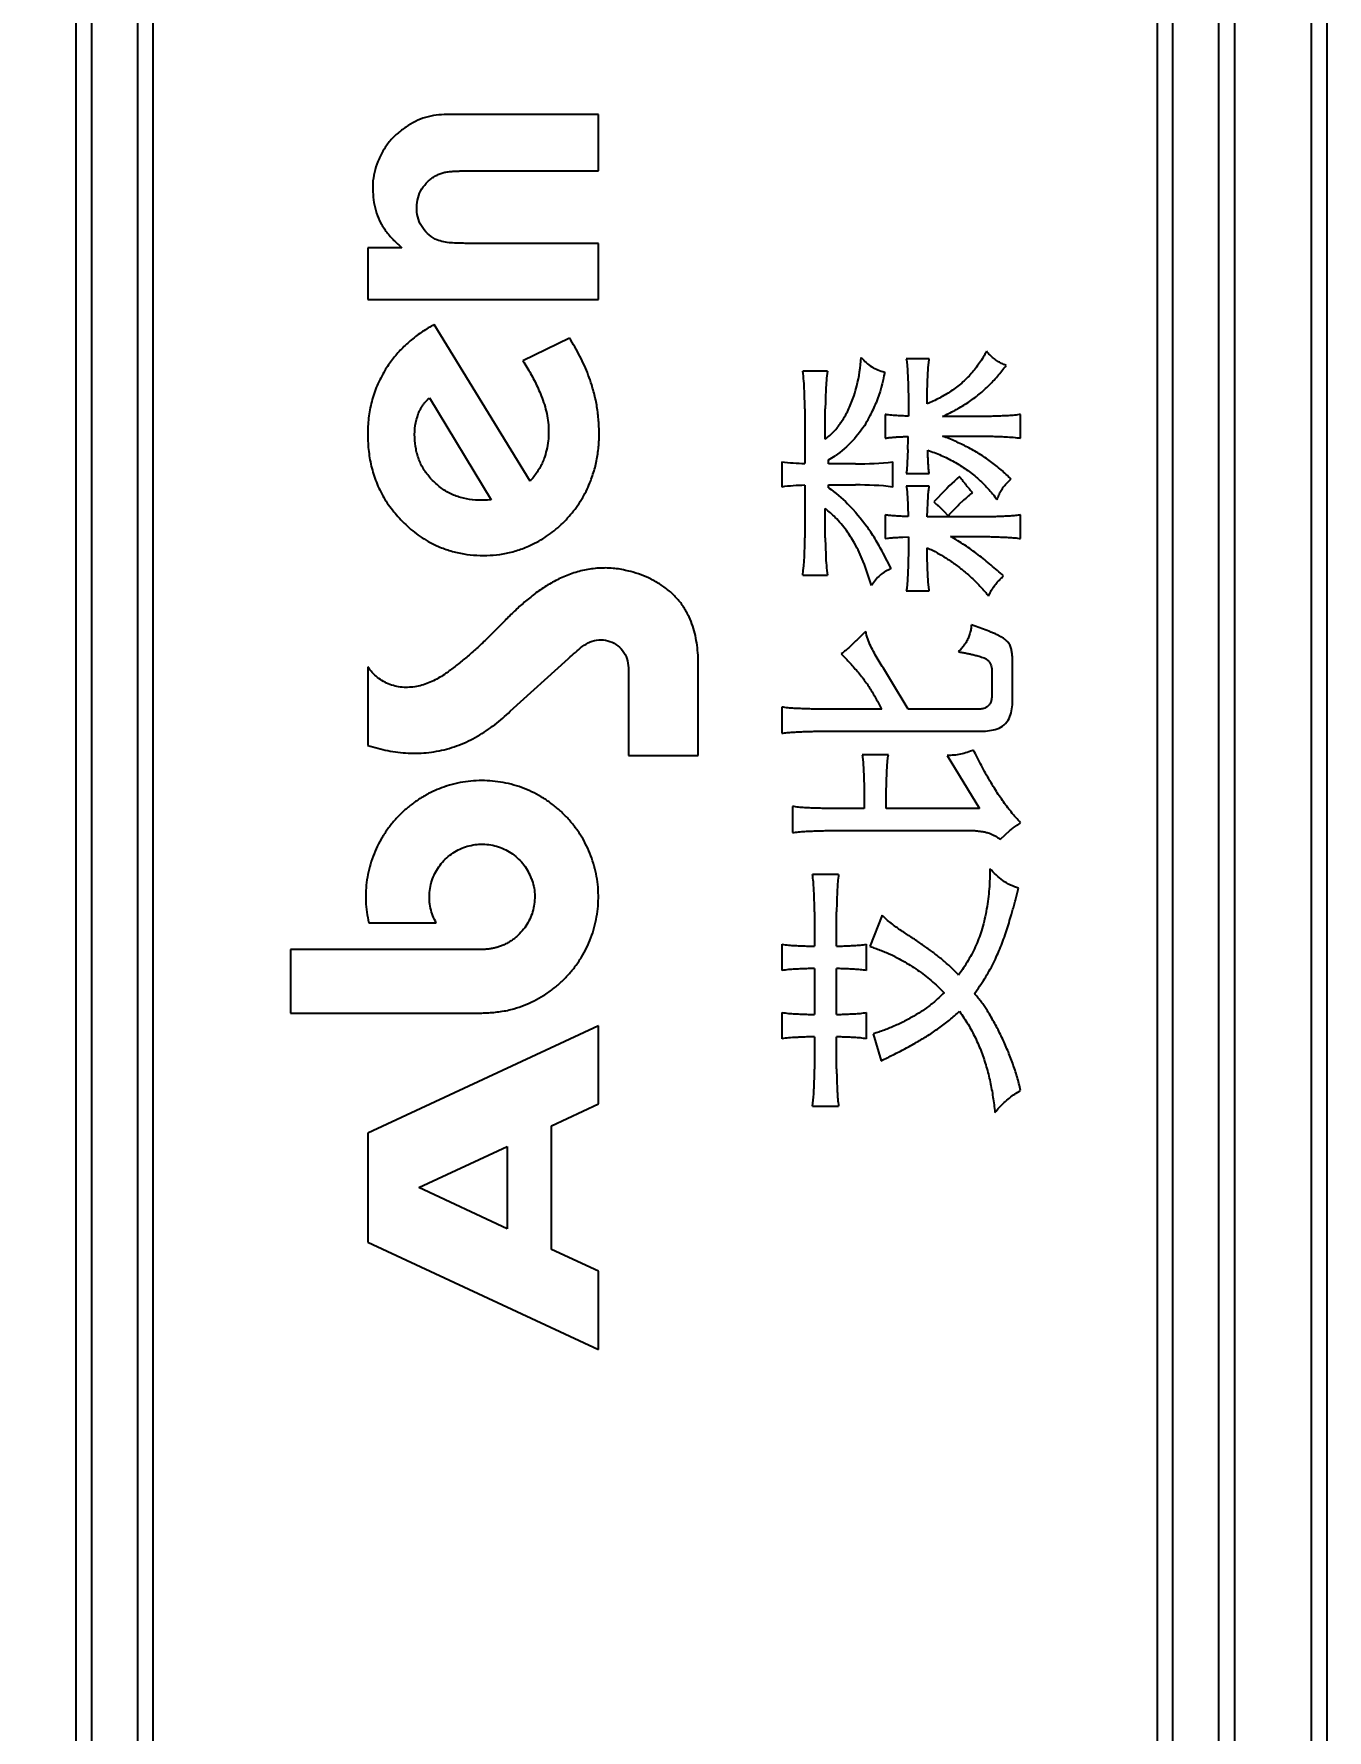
# Model space of a CAD drawing. Header units: millimetres. Extents: x -1070 to 42146, y 1440 to 12921.
# Drawn here: x 2287.5 to 2329.3, y 3041 to 3096 of the extents above; entities that cross this region are included whole.
import ezdxf

# ---------------------------------------------------------------- set-up
doc = ezdxf.new("R2010")
doc.units = ezdxf.units.MM
doc.layers.add('DIM', color=4, linetype='Continuous')
doc.layers.add('n', color=7, linetype='Continuous')
doc.styles.get("Standard").update_dxf_attribs({"font": 'arial.ttf'})
doc.dimstyles.new('ISO-200', dxfattribs={"dimtxt": 30, "dimasz": 25, "dimexe": 1.25, "dimexo": 5, "dimgap": 5, "dimtad": 1, "dimtoh": 1, "dimdec": 1, "dimdsep": 46, "dimtxsty": 'Standard', "dimcen": 2.5, "dimadec": 0, "dimazin": 0, "dimtfac": 1, "dimtdec": 1, "dimtmove": 0, "dimatfit": 3, "dimfxl": 1, "dimarcsym": 0})

# ---------------------------------------------------------------- blocks, each defined once
blk = doc.blocks.new('*D68')
at = {"layer": 'Defpoints', "color": 0, "transparency": 16777216}
for p in [(2305.583, 3339.041), (1878.409, 2805.541), (2305.583, 2805.541)]:
    blk.add_point(p, dxfattribs=at)
at = {"layer": 'DIM', "color": 0, "lineweight": -2, "transparency": 16777216}
for p, q in [((2300.583, 3339.041), (1877.159, 3339.041)), ((1878.409, 3314.041), (1878.409, 2830.541)), ((2300.583, 2805.541), (1877.159, 2805.541))]:
    blk.add_line(p, q, dxfattribs=at)
at = {"layer": 'DIM', "color": 0, "transparency": 16777216}
for points in [[(1874.242, 3314.041), (1882.575, 3314.041), (1878.409, 3339.041)], [(1874.242, 2830.541), (1882.575, 2830.541), (1878.409, 2805.541)]]:
    blk.add_solid(points, dxfattribs=at)
at = {"layer": 'DIM', "color": 0, "lineweight": -3, "transparency": 16777216, "insert": (1834.957, 3050.091), "char_height": 30, "attachment_point": 2, "rotation": 90}
blk.add_mtext('533.5 [1\'-9"]', dxfattribs=at)

msp = doc.modelspace()

# ---------------------------------------------------------------- linework, layer by layer
at = {"layer": 'n', "color": 7, "linetype": 'Continuous', "lineweight": -3, "true_color": 0xffffff}
for p, q in [((2288.833, 2873.387), (2288.833, 3231.541)), ((2289.333, 3231.541), (2289.333, 2873.387)), ((2325.833, 2873.387), (2325.833, 3231.541)), ((2326.333, 3231.541), (2326.333, 2873.387)), ((2328.833, 2873.387), (2328.833, 3231.541)), ((2329.333, 2873.387), (2329.333, 3231.541)), ((2290.833, 3039.041), (2290.833, 3104.041)), ((2291.333, 3039.041), (2291.333, 3104.041)), ((2323.833, 3104.041), (2323.833, 3039.041)), ((2324.333, 3104.041), (2324.333, 3039.041)), ((2305.743, 3093.362), (2300.931, 3093.362)), ((2305.743, 3091.531), (2305.743, 3093.362)), ((2301.602, 3091.531), (2305.743, 3091.531)), ((2298.277, 3089.044), (2298.277, 3087.368)), ((2299.385, 3089.044), (2298.277, 3089.044)), ((2305.743, 3089.185), (2301.604, 3089.185)), ((2305.743, 3087.368), (2305.743, 3089.185)), ((2298.277, 3087.368), (2305.743, 3087.368)), ((2303.53, 3081.479), (2300.428, 3086.557)), ((2304.806, 3086.116), (2303.302, 3085.384)), ((2316.455, 3085.444), (2315.711, 3085.444)), ((2313.157, 3085.045), (2312.359, 3085.045)), ((2312.427, 3083.828), (2312.413, 3084.402)), ((2300.276, 3084.183), (2302.27, 3080.878)), ((2312.427, 3083.828), (2312.428, 3082.055)), ((2313.089, 3082.846), (2313.088, 3083.826)), ((2315.779, 3084.234), (2315.779, 3083.592)), ((2316.383, 3083.983), (2316.387, 3084.232)), ((2315.027, 3083.644), (2315.027, 3082.875)), ((2318.205, 3083.576), (2316.882, 3083.576)), ((2319.413, 3082.875), (2319.413, 3083.644)), ((2316.887, 3082.943), (2318.205, 3082.943)), ((2313.196, 3082.043), (2313.196, 3082.173)), ((2315.762, 3082.513), (2315.744, 3082.07)), ((2311.677, 3082.112), (2311.677, 3081.293)), ((2314.064, 3082.043), (2313.196, 3082.043)), ((2315.279, 3081.293), (2315.279, 3082.112)), ((2315.727, 3081.841), (2315.711, 3081.728)), ((2315.711, 3081.728), (2316.455, 3081.728)), ((2315.744, 3082.07), (2315.727, 3081.841)), ((2312.428, 3081.35), (2312.427, 3079.653)), ((2313.196, 3081.362), (2314.062, 3081.362)), ((2313.196, 3081.267), (2313.196, 3081.362)), ((2316.455, 3081.319), (2315.711, 3081.319)), ((2302.27, 3080.878), (2302.15, 3080.869)), ((2313.088, 3079.651), (2313.089, 3080.595)), ((2315.747, 3081.002), (2315.775, 3080.335)), ((2316.391, 3080.324), (2316.419, 3080.999)), ((2316.781, 3080.999), (2316.603, 3080.809)), ((2316.925, 3080.515), (2317.067, 3080.359)), ((2317.417, 3080.724), (2317.587, 3080.885)), ((2315.027, 3080.392), (2315.027, 3080.001)), ((2315.027, 3080.001), (2315.027, 3079.622)), ((2316.787, 3080.324), (2316.391, 3080.324)), ((2317.034, 3080.324), (2316.787, 3080.324)), ((2318.205, 3080.324), (2317.034, 3080.324)), ((2319.413, 3079.622), (2319.413, 3080.392)), ((2313.088, 3079.651), (2313.103, 3079.077)), ((2315.027, 3079.622), (2315.104, 3079.634)), ((2315.597, 3079.671), (2315.779, 3079.679)), ((2315.779, 3079.679), (2315.779, 3079.138)), ((2317.145, 3079.69), (2318.205, 3079.69)), ((2315.221, 3078.653), (2314.966, 3079.156)), ((2316.386, 3079.194), (2316.384, 3079.326)), ((2312.359, 3078.434), (2313.157, 3078.434)), ((2315.711, 3077.927), (2316.455, 3077.927)), ((2318.416, 3076.61), (2317.819, 3076.834)), ((2302.892, 3074.032), (2304.78, 3075.742)), ((2298.277, 3075.468), (2298.277, 3072.927)), ((2306.715, 3075.441), (2306.715, 3072.597)), ((2308.977, 3072.597), (2308.977, 3075.529)), ((2315.768, 3074.099), (2315.2, 3075.044)), ((2311.684, 3074.166), (2311.684, 3073.317)), ((2314.915, 3074.099), (2312.892, 3074.099)), ((2317.926, 3074.099), (2315.768, 3074.099)), ((2312.892, 3073.385), (2317.947, 3073.385)), ((2306.715, 3072.597), (2308.977, 3072.597)), ((2315.13, 3072.618), (2314.282, 3072.618)), ((2317.029, 3072.599), (2318.084, 3070.882)), ((2314.35, 3071.406), (2314.35, 3070.882)), ((2315.062, 3070.882), (2315.062, 3071.406)), ((2312.026, 3070.95), (2312.026, 3070.1)), ((2314.35, 3070.882), (2313.235, 3070.882)), ((2318.084, 3070.882), (2315.062, 3070.882)), ((2313.235, 3070.168), (2317.899, 3070.168)), ((2318.763, 3069.888), (2319.065, 3070.171)), ((2313.521, 3068.747), (2312.673, 3068.747)), ((2312.741, 3067.54), (2312.741, 3066.426)), ((2313.454, 3066.423), (2313.454, 3067.537)), ((2314.925, 3067.432), (2314.527, 3066.415)), ((2298.308, 3067.177), (2300.495, 3067.177)), ((2295.777, 3066.316), (2295.777, 3064.254)), ((2301.966, 3066.316), (2295.777, 3066.316)), ((2311.684, 3066.486), (2311.684, 3065.637)), ((2314.419, 3065.637), (2314.419, 3066.486)), ((2312.741, 3065.702), (2312.741, 3064.209)), ((2313.454, 3064.212), (2313.454, 3065.7)), ((2295.777, 3064.254), (2301.477, 3064.254)), ((2311.684, 3064.275), (2311.684, 3063.425)), ((2314.419, 3063.425), (2314.419, 3064.275)), ((2305.743, 3063.849), (2298.277, 3060.368)), ((2305.743, 3061.316), (2305.743, 3063.849)), ((2312.741, 3063.491), (2312.741, 3062.445)), ((2313.454, 3062.448), (2313.454, 3063.488)), ((2314.641, 3063.584), (2314.9, 3062.716)), ((2304.23, 3060.61), (2305.743, 3061.316)), ((2312.673, 3061.238), (2313.521, 3061.238)), ((2298.277, 3060.368), (2298.277, 3056.843)), ((2304.23, 3056.601), (2304.23, 3060.61)), ((2299.929, 3058.605), (2302.787, 3059.938)), ((2302.787, 3059.938), (2302.787, 3057.273)), ((2302.787, 3057.273), (2299.929, 3058.605)), ((2298.277, 3056.843), (2305.743, 3053.362)), ((2305.743, 3055.895), (2304.23, 3056.601)), ((2305.743, 3053.362), (2305.743, 3055.895))]:
    msp.add_line(p, q, dxfattribs=at)
for centre, radius, start, end in [((2309.779, 3085.65), 4.462, 341.8735, 345.9798), ((2310.715, 3085.614), 4.324, 332.3619, 338.417), ((2310.999, 3085.468), 4.004, 328.1419, 332.3268), ((2276.703, 3083.758), 39.079, 358.1741, 358.7873), ((2311.602, 3084.946), 3.199, 299.8887, 304.3269), ((2325.906, 3072.328), 12.588, 132.3095, 136.4198), ((2310.677, 3077.56), 3.876, 45.1593, 51.5326), ((2310.985, 3077.869), 3.44, 35.9032, 45.1676), ((2308.408, 3075.703), 7.409, 33.8537, 35.4641), ((2308.408, 3075.703), 7.409, 31.8407, 33.8537), ((2307.172, 3074.939), 8.861, 28.4225, 31.8243), ((2301.976, 3068.042), 3.745, 108.0989, 117.5), ((2301.987, 3068.021), 1.697, 20.1996, 28.7225), ((2307.635, 3050.333), 17.538, 63.8972, 64.2123)]:
    msp.add_arc(centre, radius, start, end, dxfattribs=at)
for points, knots in [([(2300.931, 3093.362), (2300.813, 3093.359), (2300.578, 3093.354), (2300.229, 3093.295), (2299.894, 3093.18), (2299.585, 3093.008), (2299.397, 3092.867), (2299.303, 3092.796)], [0, 0, 0, 0, 0.200066, 0.400052, 0.599947, 0.799901, 1, 1, 1, 1]), ([(2299.303, 3092.796), (2299.209, 3092.716), (2299.02, 3092.556), (2298.807, 3092.249), (2298.635, 3091.921), (2298.502, 3091.573), (2298.465, 3091.328), (2298.446, 3091.206)], [0, 0, 0, 0, 0.199804, 0.399843, 0.599952, 0.800054, 1, 1, 1, 1]), ([(2300.223, 3091.19), (2300.256, 3091.219), (2300.323, 3091.278), (2300.434, 3091.352), (2300.551, 3091.415), (2300.675, 3091.465), (2300.762, 3091.483), (2300.806, 3091.492)], [0, 0, 0, 0, 0.20003, 0.400056, 0.600073, 0.800068, 1, 1, 1, 1]), ([(2300.806, 3091.492), (2300.856, 3091.499), (2300.956, 3091.513), (2301.108, 3091.524), (2301.259, 3091.529), (2301.424, 3091.531), (2301.539, 3091.531), (2301.602, 3091.531)], [0, 0, 0, 0, 0.190233, 0.380375, 0.570526, 0.760683, 1, 1, 1, 1]), ([(2298.446, 3091.206), (2298.442, 3091.088), (2298.435, 3090.854), (2298.469, 3090.503), (2298.552, 3090.16), (2298.693, 3089.836), (2298.887, 3089.541), (2299.12, 3089.277), (2299.297, 3089.122), (2299.385, 3089.044)], [0, 0, 0, 0, 0.142922, 0.285793, 0.428609, 0.571395, 0.714214, 0.857083, 1, 1, 1, 1]), ([(2300.461, 3089.325), (2300.372, 3089.38), (2300.195, 3089.492), (2300.002, 3089.745), (2299.884, 3090.037), (2299.848, 3090.351), (2299.893, 3090.663), (2300.012, 3090.958), (2300.153, 3091.113), (2300.223, 3091.19)], [0, 0, 0, 0, 0.142869, 0.285667, 0.428515, 0.571409, 0.714313, 0.857179, 1, 1, 1, 1]), ([(2301.604, 3089.185), (2301.527, 3089.185), (2301.372, 3089.185), (2301.139, 3089.19), (2300.908, 3089.204), (2300.676, 3089.235), (2300.533, 3089.295), (2300.461, 3089.325)], [0, 0, 0, 0, 0.200135, 0.400253, 0.600346, 0.800314, 1, 1, 1, 1]), ([(2300.428, 3086.557), (2300.301, 3086.482), (2300.046, 3086.333), (2299.69, 3086.066), (2299.363, 3085.767), (2299.068, 3085.434), (2298.907, 3085.186), (2298.826, 3085.063)], [0, 0, 0, 0, 0.200166, 0.400148, 0.600107, 0.800058, 1, 1, 1, 1]), ([(2305.526, 3084.602), (2305.491, 3084.709), (2305.42, 3084.922), (2305.291, 3085.232), (2305.145, 3085.536), (2304.985, 3085.831), (2304.866, 3086.021), (2304.806, 3086.116)], [0, 0, 0, 0, 0.200139, 0.400099, 0.600064, 0.800032, 1, 1, 1, 1]), ([(2314.255, 3085.485), (2314.358, 3085.375), (2314.573, 3085.155), (2314.866, 3085.055), (2315.011, 3085.016)], [0, 0, 0, 0, 0.500422, 1, 1, 1, 1]), ([(2315.711, 3085.444), (2315.72, 3085.387), (2315.738, 3085.273), (2315.748, 3085.1), (2315.758, 3084.927), (2315.766, 3084.753), (2315.771, 3084.58), (2315.776, 3084.407), (2315.778, 3084.291), (2315.779, 3084.234)], [0, 0, 0, 0, 0.142814, 0.285678, 0.428548, 0.571419, 0.714284, 0.857154, 1, 1, 1, 1]), ([(2318.308, 3085.689), (2318.273, 3085.625), (2318.204, 3085.496), (2318.086, 3085.312), (2317.958, 3085.135), (2317.818, 3084.967), (2317.667, 3084.808), (2317.506, 3084.66), (2317.336, 3084.522), (2317.158, 3084.395), (2316.973, 3084.279), (2316.782, 3084.172), (2316.587, 3084.074), (2316.452, 3084.014), (2316.384, 3083.984), (2316.383, 3083.983)], [0, 0, 0, 0, 0.083196, 0.166384, 0.24957, 0.332755, 0.415939, 0.499119, 0.582303, 0.665492, 0.748677, 0.831869, 0.915062, 0.998254, 1, 1, 1, 1]), ([(2316.387, 3084.232), (2316.388, 3084.29), (2316.39, 3084.407), (2316.394, 3084.58), (2316.4, 3084.753), (2316.408, 3084.927), (2316.418, 3085.1), (2316.428, 3085.273), (2316.446, 3085.387), (2316.455, 3085.444)], [0, 0, 0, 0, 0.144002, 0.28669, 0.429372, 0.572049, 0.714736, 0.857414, 1, 1, 1, 1]), ([(2318.941, 3085.23), (2318.893, 3085.251), (2318.796, 3085.292), (2318.658, 3085.37), (2318.53, 3085.463), (2318.414, 3085.571), (2318.343, 3085.649), (2318.308, 3085.689)], [0, 0, 0, 0, 0.20017, 0.400117, 0.600031, 0.799984, 1, 1, 1, 1]), ([(2298.826, 3085.063), (2298.738, 3084.903), (2298.563, 3084.585), (2298.394, 3084.065), (2298.294, 3083.529), (2298.267, 3082.984), (2298.299, 3082.44), (2298.391, 3081.901), (2298.516, 3081.56), (2298.578, 3081.389)], [0, 0, 0, 0, 0.142839, 0.28568, 0.428535, 0.571412, 0.714297, 0.857163, 1, 1, 1, 1]), ([(2303.302, 3085.384), (2303.345, 3085.316), (2303.429, 3085.178), (2303.55, 3084.967), (2303.665, 3084.753), (2303.772, 3084.536), (2303.836, 3084.387), (2303.867, 3084.313)], [0, 0, 0, 0, 0.20001, 0.400012, 0.600012, 0.800009, 1, 1, 1, 1]), ([(2313.157, 3085.045), (2313.127, 3084.844), (2313.102, 3084.436), (2313.091, 3084.03), (2313.088, 3083.826)], [0, 0, 0, 0, 0.499656, 1, 1, 1, 1]), ([(2316.882, 3083.576), (2316.949, 3083.608), (2317.083, 3083.672), (2317.281, 3083.774), (2317.475, 3083.884), (2317.664, 3084.001), (2317.848, 3084.127), (2318.025, 3084.262), (2318.196, 3084.405), (2318.359, 3084.557), (2318.515, 3084.716), (2318.664, 3084.882), (2318.806, 3085.053), (2318.896, 3085.171), (2318.941, 3085.23)], [0, 0, 0, 0, 0.083268, 0.166612, 0.249951, 0.333291, 0.416627, 0.499962, 0.583299, 0.666636, 0.749976, 0.833317, 0.916657, 1, 1, 1, 1]), ([(2305.496, 3081.496), (2305.545, 3081.638), (2305.644, 3081.923), (2305.73, 3082.368), (2305.772, 3082.819), (2305.768, 3083.271), (2305.728, 3083.722), (2305.652, 3084.168), (2305.568, 3084.458), (2305.526, 3084.602)], [0, 0, 0, 0, 0.142825, 0.285669, 0.428521, 0.57139, 0.714262, 0.857132, 1, 1, 1, 1]), ([(2299.914, 3083.663), (2299.928, 3083.696), (2299.955, 3083.761), (2300.006, 3083.855), (2300.064, 3083.945), (2300.128, 3084.03), (2300.198, 3084.11), (2300.25, 3084.158), (2300.276, 3084.183)], [0, 0, 0, 0, 0.16667, 0.333328, 0.499995, 0.666656, 0.833329, 1, 1, 1, 1]), ([(2303.867, 3084.313), (2303.903, 3084.22), (2303.975, 3084.034), (2304.057, 3083.748), (2304.113, 3083.455), (2304.138, 3083.157), (2304.128, 3082.859), (2304.09, 3082.563), (2304.033, 3082.372), (2304.005, 3082.277)], [0, 0, 0, 0, 0.142907, 0.28578, 0.428641, 0.571487, 0.714343, 0.857182, 1, 1, 1, 1]), ([(2313.75, 3083.634), (2313.822, 3083.764), (2313.918, 3083.972), (2313.995, 3084.187), (2314.019, 3084.262)], [0, 0, 0, 0, 0.654496, 1, 1, 1, 1]), ([(2300.376, 3081.501), (2300.29, 3081.598), (2300.119, 3081.793), (2299.938, 3082.14), (2299.827, 3082.514), (2299.787, 3082.9), (2299.799, 3083.291), (2299.876, 3083.539), (2299.914, 3083.663)], [0, 0, 0, 0, 0.166762, 0.333394, 0.500045, 0.666766, 0.833456, 1, 1, 1, 1]), ([(2313.089, 3082.846), (2313.185, 3082.923), (2313.374, 3083.084), (2313.587, 3083.358), (2313.702, 3083.548), (2313.75, 3083.634)], [0, 0, 0, 0, 0.357936, 0.716081, 1, 1, 1, 1]), ([(2314.401, 3083.355), (2314.277, 3083.155), (2313.983, 3082.766), (2313.613, 3082.445), (2313.406, 3082.304)], [0, 0, 0, 0, 0.484847, 1, 1, 1, 1]), ([(2315.779, 3083.592), (2315.743, 3083.592), (2315.671, 3083.591), (2315.564, 3083.597), (2315.456, 3083.602), (2315.349, 3083.609), (2315.241, 3083.617), (2315.134, 3083.626), (2315.063, 3083.638), (2315.027, 3083.644)], [0, 0, 0, 0, 0.142818, 0.285693, 0.428575, 0.57145, 0.714321, 0.857196, 1, 1, 1, 1]), ([(2319.413, 3083.644), (2319.347, 3083.635), (2319.214, 3083.615), (2319.012, 3083.604), (2318.811, 3083.593), (2318.609, 3083.586), (2318.407, 3083.58), (2318.272, 3083.578), (2318.205, 3083.576)], [0, 0, 0, 0, 0.166552, 0.333174, 0.499809, 0.666436, 0.833064, 1, 1, 1, 1]), ([(2315.027, 3082.875), (2315.068, 3082.882), (2315.151, 3082.896), (2315.275, 3082.905), (2315.399, 3082.914), (2315.524, 3082.921), (2315.649, 3082.927), (2315.732, 3082.93), (2315.773, 3082.931)], [0, 0, 0, 0, 0.166631, 0.333309, 0.499982, 0.66666, 0.833338, 1, 1, 1, 1]), ([(2319.101, 3081.55), (2319.049, 3081.601), (2318.944, 3081.704), (2318.781, 3081.85), (2318.612, 3081.991), (2318.438, 3082.125), (2318.258, 3082.252), (2318.074, 3082.371), (2317.884, 3082.482), (2317.691, 3082.587), (2317.494, 3082.684), (2317.294, 3082.775), (2317.092, 3082.862), (2316.955, 3082.916), (2316.887, 3082.943)], [0, 0, 0, 0, 0.083339, 0.166671, 0.250004, 0.333334, 0.416667, 0.499998, 0.583329, 0.66666, 0.749993, 0.833328, 0.916663, 1, 1, 1, 1]), ([(2318.205, 3082.943), (2318.286, 3082.941), (2318.447, 3082.939), (2318.69, 3082.931), (2318.931, 3082.92), (2319.174, 3082.908), (2319.334, 3082.886), (2319.413, 3082.875)], [0, 0, 0, 0, 0.200067, 0.400092, 0.600111, 0.800129, 1, 1, 1, 1]), ([(2304.005, 3082.277), (2303.984, 3082.218), (2303.941, 3082.101), (2303.858, 3081.933), (2303.761, 3081.773), (2303.653, 3081.62), (2303.571, 3081.526), (2303.53, 3081.479)], [0, 0, 0, 0, 0.200067, 0.400046, 0.600025, 0.800002, 1, 1, 1, 1]), ([(2316.455, 3081.728), (2316.448, 3081.77), (2316.436, 3081.854), (2316.427, 3081.98), (2316.42, 3082.107), (2316.414, 3082.233), (2316.408, 3082.36), (2316.408, 3082.444), (2316.409, 3082.485)], [0, 0, 0, 0, 0.166957, 0.33398, 0.501012, 0.66804, 0.835072, 1, 1, 1, 1]), ([(2316.409, 3082.485), (2316.481, 3082.46), (2316.626, 3082.409), (2316.84, 3082.32), (2317.052, 3082.222), (2317.258, 3082.113), (2317.459, 3081.995), (2317.654, 3081.866), (2317.841, 3081.727), (2318.021, 3081.578), (2318.192, 3081.419), (2318.353, 3081.251), (2318.506, 3081.074), (2318.599, 3080.95), (2318.646, 3080.887)], [0, 0, 0, 0, 0.081781, 0.165256, 0.248732, 0.332208, 0.415684, 0.499158, 0.582632, 0.666105, 0.749579, 0.833053, 0.916526, 1, 1, 1, 1]), ([(2317.859, 3081.11), (2317.847, 3081.124), (2317.808, 3081.168), (2317.744, 3081.242), (2317.668, 3081.334), (2317.593, 3081.428), (2317.52, 3081.522), (2317.467, 3081.592), (2317.437, 3081.63), (2317.433, 3081.637)], [0, 0, 0, 0, 0.08103, 0.257649, 0.434286, 0.610922, 0.78758, 0.96421, 1, 1, 1, 1]), ([(2298.578, 3081.389), (2298.616, 3081.304), (2298.691, 3081.134), (2298.83, 3080.891), (2298.986, 3080.659), (2299.159, 3080.439), (2299.286, 3080.303), (2299.349, 3080.235)], [0, 0, 0, 0, 0.200047, 0.400031, 0.600015, 0.800005, 1, 1, 1, 1]), ([(2302.15, 3080.869), (2302.02, 3080.866), (2301.761, 3080.859), (2301.374, 3080.918), (2301.004, 3081.043), (2300.661, 3081.236), (2300.471, 3081.413), (2300.376, 3081.501)], [0, 0, 0, 0, 0.200194, 0.400199, 0.600127, 0.800044, 1, 1, 1, 1]), ([(2304.696, 3080.235), (2304.763, 3080.309), (2304.897, 3080.458), (2305.077, 3080.699), (2305.239, 3080.953), (2305.381, 3081.218), (2305.458, 3081.403), (2305.496, 3081.496)], [0, 0, 0, 0, 0.200078, 0.400064, 0.600041, 0.800022, 1, 1, 1, 1]), ([(2315.711, 3081.319), (2315.72, 3081.265), (2315.736, 3081.16), (2315.743, 3081.054), (2315.747, 3081.002)], [0, 0, 0, 0, 0.514907, 1, 1, 1, 1]), ([(2316.419, 3080.999), (2316.422, 3081.051), (2316.43, 3081.158), (2316.446, 3081.265), (2316.455, 3081.319)], [0, 0, 0, 0, 0.484491, 1, 1, 1, 1]), ([(2317.587, 3080.885), (2317.599, 3080.896), (2317.641, 3080.933), (2317.714, 3080.996), (2317.793, 3081.06), (2317.842, 3081.097), (2317.859, 3081.11)], [0, 0, 0, 0, 0.137871, 0.477303, 0.816731, 1, 1, 1, 1]), ([(2318.646, 3080.887), (2318.666, 3080.938), (2318.705, 3081.039), (2318.78, 3081.184), (2318.873, 3081.318), (2318.981, 3081.44), (2319.061, 3081.513), (2319.101, 3081.55)], [0, 0, 0, 0, 0.200045, 0.400024, 0.599976, 0.799961, 1, 1, 1, 1]), ([(2316.603, 3080.809), (2316.633, 3080.783), (2316.694, 3080.731), (2316.783, 3080.651), (2316.861, 3080.58), (2316.907, 3080.533), (2316.925, 3080.515)], [0, 0, 0, 0, 0.274445, 0.548822, 0.8232, 1, 1, 1, 1]), ([(2317.067, 3080.359), (2317.083, 3080.376), (2317.126, 3080.423), (2317.197, 3080.498), (2317.28, 3080.585), (2317.353, 3080.66), (2317.399, 3080.706), (2317.417, 3080.724)], [0, 0, 0, 0, 0.140763, 0.37719, 0.613619, 0.850052, 1, 1, 1, 1]), ([(2299.349, 3080.235), (2299.419, 3080.163), (2299.559, 3080.019), (2299.789, 3079.825), (2300.033, 3079.649), (2300.291, 3079.493), (2300.473, 3079.409), (2300.564, 3079.367)], [0, 0, 0, 0, 0.200093, 0.400077, 0.600056, 0.800027, 1, 1, 1, 1]), ([(2303.476, 3079.374), (2303.567, 3079.416), (2303.749, 3079.5), (2304.007, 3079.655), (2304.253, 3079.828), (2304.484, 3080.021), (2304.625, 3080.163), (2304.696, 3080.235)], [0, 0, 0, 0, 0.200081, 0.400057, 0.600035, 0.800013, 1, 1, 1, 1]), ([(2315.775, 3080.335), (2315.725, 3080.337), (2315.625, 3080.341), (2315.475, 3080.348), (2315.325, 3080.358), (2315.176, 3080.368), (2315.077, 3080.384), (2315.027, 3080.392)], [0, 0, 0, 0, 0.200066, 0.400085, 0.600099, 0.800107, 1, 1, 1, 1]), ([(2319.027, 3080.352), (2318.983, 3080.35), (2318.883, 3080.344), (2318.724, 3080.337), (2318.551, 3080.331), (2318.378, 3080.327), (2318.263, 3080.325), (2318.205, 3080.324)], [0, 0, 0, 0, 0.158046, 0.36854, 0.579022, 0.789515, 1, 1, 1, 1]), ([(2319.413, 3080.392), (2319.356, 3080.383), (2319.242, 3080.365), (2319.113, 3080.357), (2319.041, 3080.353), (2319.027, 3080.352)], [0, 0, 0, 0, 0.444527, 0.889208, 1, 1, 1, 1]), ([(2314.318, 3078.88), (2314.235, 3079.084), (2314.072, 3079.43), (2313.867, 3079.755), (2313.772, 3079.886)], [0, 0, 0, 0, 0.574464, 1, 1, 1, 1]), ([(2315.104, 3079.634), (2315.128, 3079.638), (2315.202, 3079.648), (2315.327, 3079.657), (2315.467, 3079.665), (2315.557, 3079.67), (2315.597, 3079.671)], [0, 0, 0, 0, 0.148263, 0.453285, 0.758311, 1, 1, 1, 1]), ([(2318.859, 3078.415), (2318.793, 3078.475), (2318.66, 3078.594), (2318.456, 3078.768), (2318.249, 3078.937), (2318.038, 3079.101), (2317.822, 3079.26), (2317.602, 3079.412), (2317.377, 3079.557), (2317.222, 3079.646), (2317.145, 3079.69)], [0, 0, 0, 0, 0.125006, 0.250006, 0.375009, 0.500004, 0.625006, 0.750005, 0.875005, 1, 1, 1, 1]), ([(2318.205, 3079.69), (2318.272, 3079.689), (2318.407, 3079.687), (2318.609, 3079.681), (2318.811, 3079.673), (2319.012, 3079.663), (2319.214, 3079.652), (2319.347, 3079.632), (2319.413, 3079.622)], [0, 0, 0, 0, 0.166725, 0.33341, 0.500087, 0.666767, 0.833438, 1, 1, 1, 1]), ([(2300.564, 3079.367), (2300.697, 3079.315), (2300.963, 3079.212), (2301.382, 3079.12), (2301.807, 3079.074), (2302.235, 3079.074), (2302.66, 3079.122), (2303.078, 3079.217), (2303.343, 3079.322), (2303.476, 3079.374)], [0, 0, 0, 0, 0.142938, 0.285776, 0.428623, 0.571481, 0.714323, 0.857162, 1, 1, 1, 1]), ([(2315.779, 3079.138), (2315.778, 3079.08), (2315.776, 3078.964), (2315.771, 3078.79), (2315.766, 3078.617), (2315.759, 3078.459), (2315.753, 3078.358), (2315.751, 3078.314)], [0, 0, 0, 0, 0.211992, 0.422041, 0.632088, 0.842126, 1, 1, 1, 1]), ([(2316.384, 3079.326), (2316.385, 3079.325), (2316.443, 3079.299), (2316.559, 3079.246), (2316.725, 3079.158), (2316.889, 3079.063), (2317.048, 3078.963), (2317.204, 3078.857), (2317.357, 3078.746), (2317.506, 3078.63), (2317.651, 3078.51), (2317.793, 3078.385), (2317.93, 3078.256), (2318.063, 3078.122), (2318.191, 3077.983), (2318.291, 3077.861), (2318.351, 3077.788), (2318.372, 3077.764)], [0, 0, 0, 0, 0.001371, 0.075313, 0.149253, 0.223196, 0.297138, 0.37108, 0.445024, 0.518965, 0.592909, 0.666852, 0.740794, 0.814737, 0.888677, 0.962667, 1, 1, 1, 1]), ([(2316.455, 3077.927), (2316.446, 3077.984), (2316.428, 3078.099), (2316.418, 3078.272), (2316.408, 3078.445), (2316.4, 3078.618), (2316.394, 3078.791), (2316.39, 3078.965), (2316.387, 3079.099), (2316.386, 3079.175), (2316.386, 3079.194)], [0, 0, 0, 0, 0.136499, 0.273049, 0.409595, 0.546149, 0.682702, 0.819253, 0.957022, 1, 1, 1, 1]), ([(2306.789, 3078.557), (2306.637, 3078.592), (2306.334, 3078.661), (2305.867, 3078.681), (2305.403, 3078.635), (2304.95, 3078.521), (2304.517, 3078.348), (2304.105, 3078.129), (2303.85, 3077.952), (2303.723, 3077.863)], [0, 0, 0, 0, 0.142846, 0.285672, 0.428496, 0.571331, 0.714197, 0.857089, 1, 1, 1, 1]), ([(2308.682, 3077.088), (2308.627, 3077.193), (2308.519, 3077.403), (2308.299, 3077.682), (2308.045, 3077.929), (2307.76, 3078.14), (2307.453, 3078.315), (2307.127, 3078.456), (2306.902, 3078.524), (2306.789, 3078.557)], [0, 0, 0, 0, 0.142827, 0.285651, 0.42849, 0.571345, 0.714213, 0.857091, 1, 1, 1, 1]), ([(2314.923, 3078.484), (2314.901, 3078.468), (2314.768, 3078.362), (2314.666, 3078.223), (2314.583, 3078.108)], [0, 0, 0, 0, 0.16285, 1, 1, 1, 1]), ([(2315.751, 3078.314), (2315.75, 3078.3), (2315.746, 3078.228), (2315.738, 3078.098), (2315.72, 3077.984), (2315.711, 3077.927)], [0, 0, 0, 0, 0.110512, 0.555396, 1, 1, 1, 1]), ([(2318.372, 3077.764), (2318.395, 3077.812), (2318.442, 3077.909), (2318.528, 3078.048), (2318.629, 3078.179), (2318.74, 3078.301), (2318.82, 3078.377), (2318.859, 3078.415)], [0, 0, 0, 0, 0.194975, 0.396202, 0.597437, 0.798707, 1, 1, 1, 1]), ([(2303.723, 3077.863), (2303.609, 3077.776), (2303.381, 3077.601), (2303.064, 3077.311), (2302.757, 3077.01), (2302.456, 3076.703), (2302.153, 3076.397), (2301.843, 3076.099), (2301.626, 3075.911), (2301.518, 3075.818)], [0, 0, 0, 0, 0.142841, 0.285691, 0.428555, 0.571419, 0.714286, 0.857145, 1, 1, 1, 1]), ([(2308.977, 3075.529), (2308.976, 3075.636), (2308.972, 3075.849), (2308.942, 3076.168), (2308.887, 3076.483), (2308.805, 3076.793), (2308.723, 3076.99), (2308.682, 3077.088)], [0, 0, 0, 0, 0.200042, 0.400061, 0.600066, 0.800043, 1, 1, 1, 1]), ([(2317.819, 3076.834), (2317.815, 3076.787), (2317.808, 3076.692), (2317.775, 3076.553), (2317.728, 3076.418), (2317.665, 3076.29), (2317.589, 3076.17), (2317.5, 3076.058), (2317.431, 3075.993), (2317.397, 3075.96)], [0, 0, 0, 0, 0.143233, 0.286011, 0.428789, 0.571566, 0.714346, 0.85713, 1, 1, 1, 1]), ([(2304.78, 3075.742), (2304.852, 3075.808), (2304.996, 3075.941), (2305.217, 3076.133), (2305.468, 3076.289), (2305.756, 3076.363), (2306.052, 3076.33), (2306.322, 3076.207), (2306.538, 3076.004), (2306.686, 3075.74), (2306.706, 3075.541), (2306.715, 3075.441)], [0, 0, 0, 0, 0.111122, 0.222177, 0.333041, 0.443591, 0.554201, 0.664816, 0.77544, 0.886059, 1, 1, 1, 1]), ([(2314.397, 3076.62), (2314.354, 3076.579), (2314.268, 3076.496), (2314.14, 3076.37), (2314.012, 3076.244), (2313.883, 3076.12), (2313.751, 3075.999), (2313.656, 3075.926), (2313.608, 3075.89)], [0, 0, 0, 0, 0.16667, 0.333345, 0.500017, 0.666684, 0.833347, 1, 1, 1, 1]), ([(2315.2, 3075.044), (2315.156, 3075.117), (2315.07, 3075.263), (2314.935, 3075.477), (2314.802, 3075.694), (2314.675, 3075.914), (2314.559, 3076.14), (2314.457, 3076.373), (2314.417, 3076.538), (2314.397, 3076.62)], [0, 0, 0, 0, 0.142885, 0.285777, 0.428668, 0.571553, 0.714423, 0.857259, 1, 1, 1, 1]), ([(2318.985, 3076.296), (2318.951, 3076.324), (2318.884, 3076.38), (2318.772, 3076.448), (2318.656, 3076.508), (2318.537, 3076.561), (2318.456, 3076.594), (2318.416, 3076.61)], [0, 0, 0, 0, 0.19993, 0.399905, 0.599913, 0.799948, 1, 1, 1, 1]), ([(2319.15, 3075.673), (2319.149, 3075.717), (2319.148, 3075.805), (2319.133, 3075.936), (2319.107, 3076.065), (2319.068, 3076.193), (2319.012, 3076.262), (2318.985, 3076.296)], [0, 0, 0, 0, 0.200298, 0.400592, 0.600839, 0.800902, 1, 1, 1, 1]), ([(2301.518, 3075.818), (2301.468, 3075.776), (2301.369, 3075.694), (2301.22, 3075.572), (2301.068, 3075.452), (2300.915, 3075.335), (2300.81, 3075.261), (2300.757, 3075.224)], [0, 0, 0, 0, 0.200032, 0.400026, 0.60002, 0.800012, 1, 1, 1, 1]), ([(2313.608, 3075.89), (2313.656, 3075.84), (2313.751, 3075.742), (2313.89, 3075.591), (2314.027, 3075.438), (2314.161, 3075.282), (2314.291, 3075.123), (2314.372, 3075.012), (2314.412, 3074.957)], [0, 0, 0, 0, 0.16666, 0.333319, 0.499977, 0.666635, 0.833296, 1, 1, 1, 1]), ([(2317.397, 3075.96), (2317.439, 3075.953), (2317.523, 3075.937), (2317.648, 3075.913), (2317.774, 3075.887), (2317.899, 3075.86), (2317.981, 3075.837), (2318.022, 3075.826)], [0, 0, 0, 0, 0.200002, 0.400001, 0.600003, 0.800002, 1, 1, 1, 1]), ([(2317.947, 3073.385), (2318.034, 3073.384), (2318.208, 3073.383), (2318.467, 3073.408), (2318.721, 3073.475), (2318.942, 3073.625), (2319.075, 3073.856), (2319.136, 3074.11), (2319.156, 3074.37), (2319.154, 3074.631), (2319.154, 3074.891), (2319.153, 3075.152), (2319.152, 3075.413), (2319.151, 3075.586), (2319.15, 3075.673)], [0, 0, 0, 0, 0.083446, 0.166849, 0.250097, 0.333007, 0.415986, 0.499278, 0.582688, 0.666145, 0.749607, 0.83307, 0.916532, 1, 1, 1, 1]), ([(2318.022, 3075.826), (2318.051, 3075.818), (2318.108, 3075.801), (2318.193, 3075.775), (2318.274, 3075.74), (2318.348, 3075.689), (2318.407, 3075.621), (2318.447, 3075.541), (2318.47, 3075.455), (2318.483, 3075.367), (2318.485, 3075.278), (2318.484, 3075.189), (2318.485, 3075.101), (2318.484, 3075.012), (2318.484, 3074.923), (2318.484, 3074.834), (2318.484, 3074.745), (2318.484, 3074.686), (2318.484, 3074.656)], [0, 0, 0, 0, 0.062539, 0.125064, 0.187546, 0.249948, 0.312321, 0.374731, 0.437201, 0.499704, 0.56222, 0.62476, 0.687298, 0.749838, 0.812376, 0.874915, 0.937451, 1, 1, 1, 1]), ([(2300.757, 3075.224), (2300.692, 3075.182), (2300.562, 3075.097), (2300.354, 3074.991), (2300.138, 3074.905), (2299.913, 3074.842), (2299.683, 3074.806), (2299.45, 3074.8), (2299.218, 3074.828), (2298.993, 3074.892), (2298.782, 3074.992), (2298.59, 3075.124), (2298.419, 3075.284), (2298.324, 3075.407), (2298.277, 3075.468)], [0, 0, 0, 0, 0.08337, 0.166734, 0.250094, 0.333444, 0.416785, 0.500112, 0.583426, 0.66673, 0.750033, 0.833341, 0.916661, 1, 1, 1, 1]), ([(2314.412, 3074.957), (2314.45, 3074.902), (2314.525, 3074.793), (2314.629, 3074.623), (2314.728, 3074.45), (2314.824, 3074.276), (2314.884, 3074.158), (2314.915, 3074.099)], [0, 0, 0, 0, 0.19999, 0.399987, 0.599989, 0.799991, 1, 1, 1, 1]), ([(2318.484, 3074.656), (2318.485, 3074.62), (2318.485, 3074.547), (2318.475, 3074.438), (2318.449, 3074.332), (2318.399, 3074.231), (2318.342, 3074.186), (2318.313, 3074.163)], [0, 0, 0, 0, 0.200402, 0.400745, 0.600893, 0.800615, 1, 1, 1, 1]), ([(2298.277, 3072.927), (2298.384, 3072.894), (2298.597, 3072.828), (2298.924, 3072.754), (2299.254, 3072.701), (2299.587, 3072.672), (2299.922, 3072.669), (2300.256, 3072.693), (2300.586, 3072.745), (2300.911, 3072.825), (2301.229, 3072.932), (2301.536, 3073.065), (2301.832, 3073.22), (2302.117, 3073.397), (2302.388, 3073.592), (2302.648, 3073.803), (2302.811, 3073.955), (2302.892, 3074.032)], [0, 0, 0, 0, 0.066845, 0.133502, 0.200158, 0.266811, 0.333464, 0.400114, 0.466764, 0.53341, 0.600061, 0.666712, 0.733365, 0.800021, 0.866679, 0.933339, 1, 1, 1, 1]), ([(2312.892, 3074.099), (2312.825, 3074.1), (2312.69, 3074.102), (2312.489, 3074.108), (2312.287, 3074.115), (2312.085, 3074.126), (2311.884, 3074.137), (2311.75, 3074.157), (2311.684, 3074.166)], [0, 0, 0, 0, 0.16668, 0.333357, 0.500038, 0.666722, 0.833397, 1, 1, 1, 1]), ([(2318.313, 3074.163), (2318.273, 3074.144), (2318.193, 3074.105), (2318.059, 3074.097), (2317.97, 3074.098), (2317.926, 3074.099)], [0, 0, 0, 0, 0.332369, 0.665914, 1, 1, 1, 1]), ([(2311.684, 3073.317), (2311.741, 3073.326), (2311.855, 3073.343), (2312.028, 3073.354), (2312.2, 3073.364), (2312.373, 3073.371), (2312.546, 3073.377), (2312.719, 3073.382), (2312.835, 3073.384), (2312.892, 3073.385)], [0, 0, 0, 0, 0.142771, 0.285628, 0.428496, 0.571355, 0.71422, 0.85709, 1, 1, 1, 1]), ([(2314.282, 3072.618), (2314.291, 3072.561), (2314.308, 3072.447), (2314.319, 3072.274), (2314.329, 3072.101), (2314.336, 3071.928), (2314.342, 3071.755), (2314.347, 3071.581), (2314.349, 3071.465), (2314.35, 3071.406)], [0, 0, 0, 0, 0.142618, 0.285287, 0.427961, 0.570634, 0.713305, 0.85598, 1, 1, 1, 1]), ([(2315.062, 3071.406), (2315.063, 3071.465), (2315.065, 3071.581), (2315.07, 3071.755), (2315.076, 3071.928), (2315.083, 3072.101), (2315.093, 3072.274), (2315.104, 3072.447), (2315.121, 3072.561), (2315.13, 3072.618)], [0, 0, 0, 0, 0.144068, 0.286744, 0.429415, 0.572084, 0.714756, 0.857422, 1, 1, 1, 1]), ([(2317.888, 3072.775), (2317.819, 3072.747), (2317.683, 3072.692), (2317.468, 3072.638), (2317.25, 3072.604), (2317.103, 3072.601), (2317.029, 3072.599)], [0, 0, 0, 0, 0.250077, 0.500054, 0.750029, 1, 1, 1, 1]), ([(2318.563, 3071.537), (2318.514, 3071.617), (2318.417, 3071.778), (2318.277, 3072.023), (2318.142, 3072.271), (2318.011, 3072.521), (2317.929, 3072.69), (2317.888, 3072.775)], [0, 0, 0, 0, 0.20012, 0.400092, 0.600065, 0.800031, 1, 1, 1, 1]), ([(2303.011, 3064.399), (2303.123, 3064.435), (2303.347, 3064.505), (2303.667, 3064.651), (2303.973, 3064.823), (2304.262, 3065.023), (2304.531, 3065.249), (2304.778, 3065.499), (2305.001, 3065.77), (2305.198, 3066.061), (2305.367, 3066.369), (2305.506, 3066.691), (2305.615, 3067.025), (2305.692, 3067.368), (2305.737, 3067.716), (2305.748, 3068.068), (2305.728, 3068.418), (2305.675, 3068.765), (2305.589, 3069.106), (2305.472, 3069.437), (2305.324, 3069.756), (2305.147, 3070.059), (2304.943, 3070.345), (2304.714, 3070.611), (2304.461, 3070.855), (2304.186, 3071.074), (2303.893, 3071.267), (2303.583, 3071.432), (2303.259, 3071.567), (2302.923, 3071.671), (2302.579, 3071.744), (2302.23, 3071.783), (2301.879, 3071.79), (2301.529, 3071.765), (2301.182, 3071.707), (2300.945, 3071.644), (2300.823, 3071.605), (2300.813, 3071.601)], [0, 0, 0, 0, 0.029449, 0.058775, 0.088101, 0.117428, 0.146754, 0.17608, 0.205407, 0.234733, 0.264059, 0.293385, 0.322711, 0.352037, 0.381363, 0.410685, 0.440011, 0.469337, 0.498663, 0.527988, 0.557314, 0.586641, 0.615967, 0.645294, 0.674617, 0.703943, 0.73327, 0.762596, 0.791922, 0.821248, 0.850573, 0.879899, 0.909221, 0.938547, 0.967873, 0.997198, 1, 1, 1, 1]), ([(2300.247, 3071.364), (2300.231, 3071.355), (2300.112, 3071.292), (2299.896, 3071.162), (2299.613, 3070.955), (2299.35, 3070.721), (2299.11, 3070.465), (2298.894, 3070.188), (2298.705, 3069.892), (2298.544, 3069.579), (2298.414, 3069.253), (2298.314, 3068.917), (2298.246, 3068.572), (2298.211, 3068.222), (2298.209, 3067.871), (2298.239, 3067.521), (2298.285, 3067.292), (2298.308, 3067.177)], [0, 0, 0, 0, 0.010834, 0.08149, 0.152146, 0.222803, 0.293451, 0.364106, 0.434762, 0.505418, 0.576073, 0.646726, 0.717381, 0.788034, 0.858689, 0.929344, 1, 1, 1, 1]), ([(2319.413, 3070.414), (2319.361, 3070.472), (2319.255, 3070.588), (2319.106, 3070.769), (2318.961, 3070.955), (2318.822, 3071.144), (2318.689, 3071.338), (2318.605, 3071.47), (2318.563, 3071.537)], [0, 0, 0, 0, 0.166664, 0.333324, 0.499993, 0.666662, 0.833332, 1, 1, 1, 1]), ([(2313.235, 3070.882), (2313.167, 3070.883), (2313.033, 3070.885), (2312.831, 3070.891), (2312.629, 3070.898), (2312.428, 3070.909), (2312.226, 3070.92), (2312.093, 3070.94), (2312.026, 3070.95)], [0, 0, 0, 0, 0.16673, 0.333412, 0.500088, 0.666769, 0.83344, 1, 1, 1, 1]), ([(2312.026, 3070.1), (2312.093, 3070.11), (2312.226, 3070.129), (2312.428, 3070.141), (2312.629, 3070.151), (2312.831, 3070.159), (2313.033, 3070.165), (2313.167, 3070.167), (2313.235, 3070.168)], [0, 0, 0, 0, 0.166603, 0.33328, 0.499963, 0.666642, 0.833323, 1, 1, 1, 1]), ([(2317.899, 3070.168), (2317.938, 3070.164), (2318.016, 3070.156), (2318.133, 3070.141), (2318.249, 3070.125), (2318.325, 3070.106), (2318.363, 3070.096)], [0, 0, 0, 0, 0.25012, 0.500153, 0.750174, 1, 1, 1, 1]), ([(2318.363, 3070.096), (2318.392, 3070.086), (2318.448, 3070.064), (2318.529, 3070.024), (2318.609, 3069.982), (2318.687, 3069.937), (2318.738, 3069.904), (2318.763, 3069.888)], [0, 0, 0, 0, 0.20008, 0.400045, 0.600026, 0.800019, 1, 1, 1, 1]), ([(2319.065, 3070.171), (2319.101, 3070.201), (2319.175, 3070.261), (2319.292, 3070.34), (2319.373, 3070.39), (2319.413, 3070.414)], [0, 0, 0, 0, 0.333271, 0.666638, 1, 1, 1, 1]), ([(2300.495, 3067.177), (2300.456, 3067.253), (2300.378, 3067.405), (2300.305, 3067.652), (2300.269, 3067.907), (2300.271, 3068.164), (2300.312, 3068.418), (2300.39, 3068.663), (2300.505, 3068.893), (2300.653, 3069.103), (2300.83, 3069.29), (2301.033, 3069.447), (2301.257, 3069.573), (2301.498, 3069.664), (2301.749, 3069.718), (2302.006, 3069.732), (2302.262, 3069.709), (2302.512, 3069.647), (2302.749, 3069.549), (2302.969, 3069.415), (2303.166, 3069.251), (2303.338, 3069.059), (2303.432, 3068.914), (2303.474, 3068.838), (2303.475, 3068.836)], [0, 0, 0, 0, 0.047607, 0.095182, 0.142759, 0.190333, 0.237908, 0.285484, 0.333061, 0.380639, 0.428213, 0.475791, 0.523369, 0.570945, 0.61852, 0.666092, 0.713668, 0.761243, 0.80882, 0.856397, 0.903975, 0.95155, 0.999128, 1, 1, 1, 1]), ([(2303.579, 3068.607), (2303.58, 3068.605), (2303.609, 3068.525), (2303.656, 3068.361), (2303.688, 3068.107), (2303.681, 3067.85), (2303.637, 3067.597), (2303.554, 3067.353), (2303.436, 3067.125), (2303.286, 3066.915), (2303.163, 3066.797), (2303.101, 3066.738)], [0, 0, 0, 0, 0.002083, 0.124698, 0.249741, 0.374784, 0.499827, 0.624868, 0.74991, 0.874955, 1, 1, 1, 1]), ([(2312.741, 3067.54), (2312.74, 3067.62), (2312.737, 3067.78), (2312.729, 3068.022), (2312.718, 3068.264), (2312.707, 3068.506), (2312.684, 3068.667), (2312.673, 3068.747)], [0, 0, 0, 0, 0.197723, 0.398321, 0.59892, 0.799513, 1, 1, 1, 1]), ([(2313.521, 3068.747), (2313.51, 3068.667), (2313.488, 3068.506), (2313.477, 3068.264), (2313.466, 3068.022), (2313.458, 3067.779), (2313.455, 3067.617), (2313.454, 3067.537)], [0, 0, 0, 0, 0.199873, 0.39989, 0.599909, 0.799934, 1, 1, 1, 1]), ([(2318.419, 3068.934), (2318.418, 3068.825), (2318.415, 3068.607), (2318.396, 3068.28), (2318.363, 3067.954), (2318.315, 3067.631), (2318.252, 3067.309), (2318.195, 3067.098), (2318.167, 3066.993)], [0, 0, 0, 0, 0.166668, 0.333339, 0.500007, 0.666674, 0.833337, 1, 1, 1, 1]), ([(2319.346, 3068.305), (2319.256, 3068.334), (2319.076, 3068.394), (2318.832, 3068.544), (2318.615, 3068.728), (2318.484, 3068.866), (2318.419, 3068.934)], [0, 0, 0, 0, 0.24989, 0.49978, 0.749815, 1, 1, 1, 1]), ([(2319.116, 3067.451), (2319.132, 3067.508), (2319.165, 3067.621), (2319.212, 3067.791), (2319.258, 3067.962), (2319.303, 3068.133), (2319.332, 3068.248), (2319.346, 3068.305)], [0, 0, 0, 0, 0.200036, 0.400024, 0.600023, 0.800008, 1, 1, 1, 1]), ([(2315.711, 3066.82), (2315.656, 3066.856), (2315.545, 3066.93), (2315.38, 3067.043), (2315.221, 3067.163), (2315.07, 3067.288), (2314.976, 3067.381), (2314.928, 3067.428), (2314.925, 3067.432), (2314.925, 3067.432)], [0, 0, 0, 0, 0.199959, 0.399895, 0.599818, 0.799736, 0.985386, 0.999772, 1, 1, 1, 1]), ([(2318.656, 3066.139), (2318.693, 3066.224), (2318.766, 3066.395), (2318.864, 3066.655), (2318.955, 3066.918), (2319.038, 3067.184), (2319.09, 3067.362), (2319.116, 3067.451)], [0, 0, 0, 0, 0.200065, 0.400049, 0.600024, 0.800014, 1, 1, 1, 1]), ([(2317.406, 3065.49), (2317.322, 3065.575), (2317.154, 3065.747), (2316.883, 3065.983), (2316.6, 3066.207), (2316.309, 3066.418), (2316.012, 3066.621), (2315.811, 3066.754), (2315.711, 3066.82)], [0, 0, 0, 0, 0.166666, 0.333322, 0.499984, 0.666648, 0.833324, 1, 1, 1, 1]), ([(2318.167, 3066.993), (2318.138, 3066.903), (2318.081, 3066.724), (2317.975, 3066.462), (2317.854, 3066.208), (2317.717, 3065.961), (2317.568, 3065.721), (2317.46, 3065.567), (2317.406, 3065.49)], [0, 0, 0, 0, 0.166671, 0.333334, 0.49999, 0.666656, 0.833325, 1, 1, 1, 1]), ([(2302.542, 3066.411), (2302.505, 3066.398), (2302.43, 3066.374), (2302.316, 3066.349), (2302.2, 3066.331), (2302.083, 3066.32), (2302.005, 3066.317), (2301.966, 3066.316)], [0, 0, 0, 0, 0.199979, 0.399972, 0.599966, 0.799979, 1, 1, 1, 1]), ([(2303.101, 3066.738), (2303.067, 3066.71), (2303.001, 3066.654), (2302.893, 3066.58), (2302.781, 3066.514), (2302.664, 3066.457), (2302.582, 3066.426), (2302.542, 3066.411)], [0, 0, 0, 0, 0.200056, 0.400045, 0.600028, 0.800017, 1, 1, 1, 1]), ([(2311.684, 3066.486), (2311.754, 3066.476), (2311.894, 3066.456), (2312.106, 3066.444), (2312.317, 3066.434), (2312.529, 3066.425), (2312.671, 3066.426), (2312.741, 3066.426)], [0, 0, 0, 0, 0.199891, 0.399923, 0.599955, 0.799995, 1, 1, 1, 1]), ([(2313.454, 3066.423), (2313.518, 3066.425), (2313.647, 3066.429), (2313.841, 3066.436), (2314.034, 3066.446), (2314.228, 3066.458), (2314.355, 3066.477), (2314.419, 3066.486)], [0, 0, 0, 0, 0.20002, 0.40004, 0.600064, 0.800078, 1, 1, 1, 1]), ([(2314.527, 3066.415), (2314.584, 3066.396), (2314.696, 3066.359), (2314.864, 3066.299), (2315.029, 3066.233), (2315.163, 3066.174), (2315.241, 3066.137), (2315.265, 3066.125)], [0, 0, 0, 0, 0.224315, 0.448638, 0.672957, 0.897276, 1, 1, 1, 1]), ([(2312.741, 3065.702), (2312.671, 3065.7), (2312.529, 3065.696), (2312.317, 3065.689), (2312.106, 3065.678), (2311.894, 3065.667), (2311.754, 3065.647), (2311.684, 3065.637)], [0, 0, 0, 0, 0.200021, 0.400046, 0.600064, 0.800085, 1, 1, 1, 1]), ([(2314.419, 3065.637), (2314.355, 3065.646), (2314.228, 3065.665), (2314.034, 3065.676), (2313.841, 3065.687), (2313.647, 3065.694), (2313.518, 3065.698), (2313.454, 3065.7)], [0, 0, 0, 0, 0.199878, 0.399896, 0.599913, 0.799935, 1, 1, 1, 1]), ([(2315.352, 3066.083), (2315.434, 3066.038), (2315.6, 3065.95), (2315.841, 3065.806), (2316.076, 3065.652), (2316.304, 3065.487), (2316.523, 3065.311), (2316.733, 3065.124), (2316.864, 3064.987), (2316.93, 3064.917), (2316.932, 3064.915)], [0, 0, 0, 0, 0.142345, 0.284686, 0.427029, 0.569363, 0.711696, 0.854026, 0.996352, 1, 1, 1, 1]), ([(2317.919, 3064.889), (2317.975, 3064.968), (2318.088, 3065.126), (2318.246, 3065.37), (2318.395, 3065.619), (2318.535, 3065.875), (2318.616, 3066.051), (2318.656, 3066.139)], [0, 0, 0, 0, 0.200007, 0.400012, 0.600015, 0.80001, 1, 1, 1, 1]), ([(2316.932, 3064.915), (2316.842, 3064.825), (2316.661, 3064.645), (2316.357, 3064.412), (2316.036, 3064.203), (2315.702, 3064.016), (2315.358, 3063.849), (2315.005, 3063.699), (2314.762, 3063.622), (2314.641, 3063.584)], [0, 0, 0, 0, 0.142763, 0.285612, 0.428487, 0.571372, 0.714258, 0.857142, 1, 1, 1, 1]), ([(2318.375, 3064.267), (2318.349, 3064.312), (2318.296, 3064.4), (2318.208, 3064.527), (2318.115, 3064.651), (2318.018, 3064.771), (2317.952, 3064.85), (2317.919, 3064.889)], [0, 0, 0, 0, 0.20012, 0.400082, 0.600049, 0.800026, 1, 1, 1, 1]), ([(2301.477, 3064.254), (2301.55, 3064.254), (2301.698, 3064.254), (2301.919, 3064.256), (2302.139, 3064.263), (2302.36, 3064.279), (2302.579, 3064.305), (2302.797, 3064.343), (2302.94, 3064.38), (2303.011, 3064.399)], [0, 0, 0, 0, 0.142876, 0.28574, 0.428606, 0.571463, 0.714314, 0.857158, 1, 1, 1, 1]), ([(2311.684, 3064.275), (2311.754, 3064.265), (2311.894, 3064.244), (2312.106, 3064.233), (2312.317, 3064.222), (2312.529, 3064.215), (2312.671, 3064.211), (2312.741, 3064.209)], [0, 0, 0, 0, 0.199879, 0.399897, 0.599915, 0.799937, 1, 1, 1, 1]), ([(2313.454, 3064.212), (2313.518, 3064.214), (2313.647, 3064.217), (2313.841, 3064.225), (2314.034, 3064.235), (2314.228, 3064.246), (2314.355, 3064.265), (2314.419, 3064.275)], [0, 0, 0, 0, 0.20002, 0.400044, 0.600061, 0.800079, 1, 1, 1, 1]), ([(2314.9, 3062.716), (2315.029, 3062.779), (2315.286, 3062.906), (2315.668, 3063.102), (2316.045, 3063.308), (2316.414, 3063.529), (2316.771, 3063.768), (2317.115, 3064.026), (2317.327, 3064.219), (2317.433, 3064.316)], [0, 0, 0, 0, 0.142873, 0.285741, 0.428606, 0.571465, 0.714318, 0.857164, 1, 1, 1, 1]), ([(2317.433, 3064.316), (2317.528, 3064.178), (2317.717, 3063.901), (2317.953, 3063.457), (2318.151, 3062.996), (2318.308, 3062.519), (2318.43, 3062.032), (2318.522, 3061.538), (2318.562, 3061.206), (2318.582, 3061.04)], [0, 0, 0, 0, 0.142846, 0.285691, 0.428538, 0.57139, 0.714252, 0.857121, 1, 1, 1, 1]), ([(2319.413, 3061.751), (2319.377, 3061.898), (2319.303, 3062.193), (2319.16, 3062.626), (2318.997, 3063.051), (2318.81, 3063.467), (2318.605, 3063.874), (2318.451, 3064.136), (2318.375, 3064.267)], [0, 0, 0, 0, 0.166658, 0.333323, 0.499992, 0.66666, 0.83333, 1, 1, 1, 1]), ([(2312.741, 3063.491), (2312.671, 3063.489), (2312.529, 3063.485), (2312.334, 3063.478), (2312.122, 3063.468), (2311.91, 3063.458), (2311.754, 3063.435), (2311.684, 3063.425)], [0, 0, 0, 0, 0.199882, 0.39994, 0.553597, 0.800049, 1, 1, 1, 1]), ([(2314.419, 3063.425), (2314.355, 3063.435), (2314.228, 3063.454), (2314.034, 3063.465), (2313.841, 3063.475), (2313.647, 3063.483), (2313.518, 3063.486), (2313.454, 3063.488)], [0, 0, 0, 0, 0.199882, 0.399897, 0.599916, 0.79994, 1, 1, 1, 1]), ([(2312.673, 3061.238), (2312.689, 3061.371), (2312.712, 3061.57), (2312.724, 3061.84), (2312.735, 3062.108), (2312.739, 3062.311), (2312.741, 3062.445)], [0, 0, 0, 0, 0.333975, 0.496583, 0.668224, 1, 1, 1, 1]), ([(2313.454, 3062.448), (2313.455, 3062.367), (2313.458, 3062.205), (2313.466, 3061.963), (2313.477, 3061.72), (2313.488, 3061.478), (2313.51, 3061.318), (2313.521, 3061.238)], [0, 0, 0, 0, 0.200029, 0.400053, 0.600073, 0.800087, 1, 1, 1, 1]), ([(2318.582, 3061.04), (2318.629, 3061.096), (2318.725, 3061.207), (2318.88, 3061.364), (2319.046, 3061.508), (2319.224, 3061.639), (2319.35, 3061.713), (2319.413, 3061.751)], [0, 0, 0, 0, 0.200034, 0.400035, 0.600019, 0.800007, 1, 1, 1, 1])]:
    msp.add_open_spline(points, degree=3, knots=knots, dxfattribs=at)
for points in [[(2314.108, 3084.569), (2314.183, 3084.869), (2314.229, 3085.178), (2314.255, 3085.485)], [(2312.413, 3084.402), (2312.404, 3084.617), (2312.388, 3084.832), (2312.359, 3085.045)], [(2315.011, 3085.016), (2314.948, 3084.679), (2314.863, 3084.343), (2314.736, 3084.024)], [(2311.677, 3082.112), (2311.925, 3082.073), (2312.177, 3082.065), (2312.428, 3082.055)], [(2314.064, 3082.043), (2314.469, 3082.05), (2314.878, 3082.053), (2315.279, 3082.112)], [(2312.428, 3081.35), (2312.177, 3081.341), (2311.925, 3081.333), (2311.677, 3081.293)], [(2313.196, 3081.267), (2313.416, 3081.114), (2313.622, 3080.939), (2313.813, 3080.749)], [(2315.279, 3081.293), (2314.877, 3081.352), (2314.468, 3081.355), (2314.062, 3081.362)], [(2313.813, 3080.749), (2314.044, 3080.518), (2314.254, 3080.265), (2314.442, 3080.001)], [(2312.359, 3078.434), (2312.414, 3078.837), (2312.42, 3079.246), (2312.427, 3079.653)], [(2313.103, 3079.077), (2313.112, 3078.862), (2313.128, 3078.647), (2313.157, 3078.434)], [(2314.583, 3078.108), (2314.507, 3078.369), (2314.42, 3078.628), (2314.318, 3078.88)], [(2315.221, 3078.653), (2315.118, 3078.606), (2315.015, 3078.552), (2314.923, 3078.484)]]:
    msp.add_open_spline(points, degree=3, dxfattribs=at)

# ---------------------------------------------------------------- dimensions: what is measured, and where the dimension line sits
at = {"layer": 'DIM', "color": 7, "lineweight": -3}
dim = msp.add_linear_dim(base=(1878.409, 2805.541), p1=(2305.583, 3339.041), p2=(2305.583, 2805.541), angle=270, dimstyle='ISO-200', dxfattribs=at)
dim.commit()
dim.dimension.update_dxf_attribs({"geometry": '*D68', "text_midpoint": (1878.409, 3050.091), "dimtype": 160})

doc.saveas('drawing.dxf')
